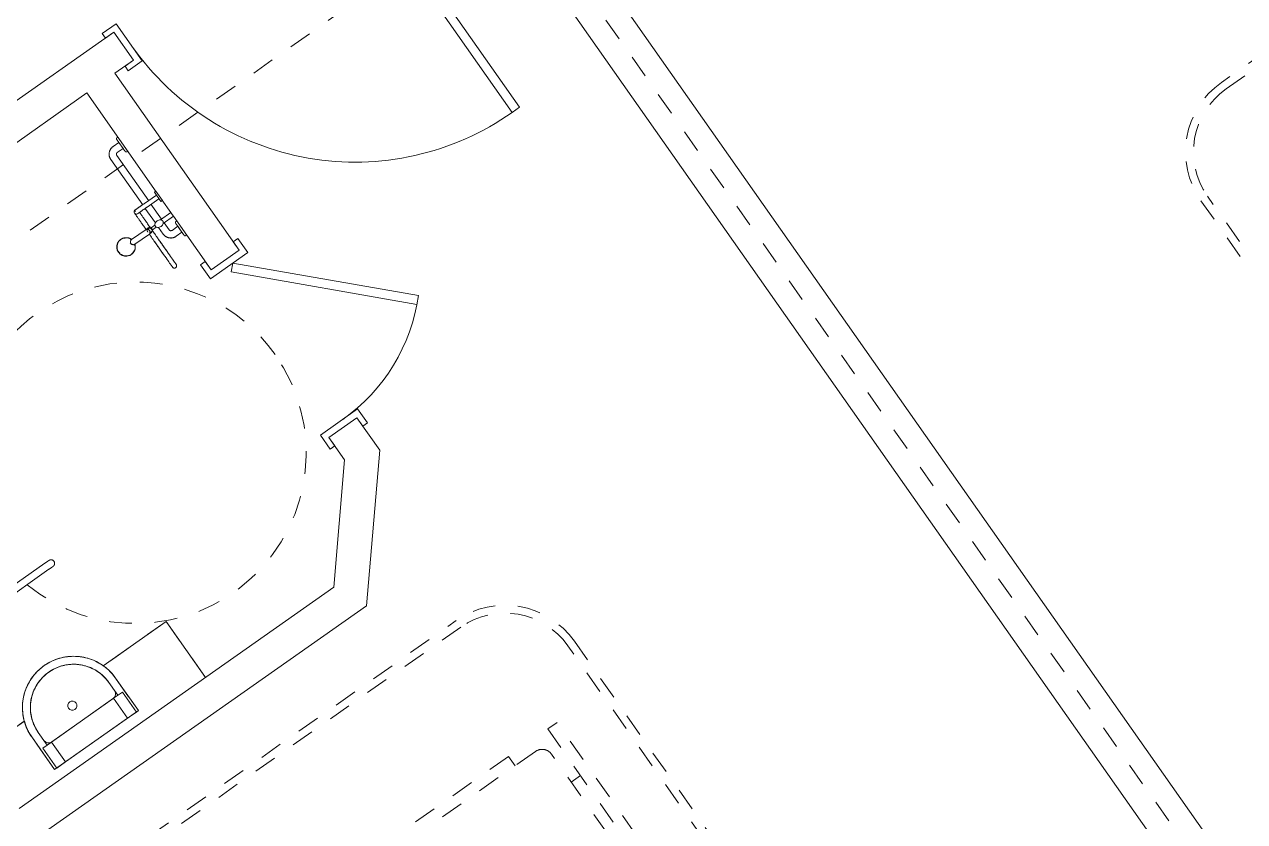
# Model space of a CAD drawing. Extents: x 274235 to 276654, y 142848 to 144425.
# Drawn here: x 276123.34 to 276128.7, y 143075.86 to 143079.36 of the extents above; entities that cross this region are included whole.
import ezdxf

# ---------------------------------------------------------------- set-up
doc = ezdxf.new("R2010")
doc.units = 0
doc.header["$LTSCALE"] = 1.5
for name, pattern in [('ACM-G-CENTER', [50.8, 31.75, -6.35, 6.35, -6.35]), ('ATDASH', [1.5875, 0.79375, -0.79375]), ('DASH', [0.35, 0.25, -0.1]), ('Hidden 1_16_', [2.38125, 1.5875, -0.79375]), ('Hidden 1_32_', [1.389063, 0.79375, -0.595313])]:
    doc.linetypes.add(name, pattern=pattern)
doc.layers.get('0').update_dxf_attribs({"linetype": 'CONTINUOUS', "lineweight": 0})
for name, color, linetype, lineweight in [('_ACM-A-DETL', 7, 'CONTINUOUS', 5), ('_ACM-A-DOOR', 1, 'CONTINUOUS', 5), ('_ACM-A-EQPM', 3, 'CONTINUOUS', 5), ('_ACM-A-FLOR-SPCL', 1, 'CONTINUOUS', 5), ('_ACM-A-FLOR-WDWK', 1, 'CONTINUOUS', 5), ('_ACM-A-GRID', 3, 'CONTINUOUS', 5), ('_ACM-A-WALL-FULL', 6, 'CONTINUOUS', 13)]:
    doc.layers.add(name, color=color, linetype=linetype, lineweight=lineweight)
pattern_1 = [(180, (649.6, 37.229), (-2e-15, 15), [])]

# ---------------------------------------------------------------- blocks, each defined once
blk = doc.blocks.new('ACM_Door-Regular-Single - 1323_1200_ S-2217205-F5_Working')
at = {"layer": '_ACM-A-DOOR'}
for p, q in [((-695, 100), (-620, 100)), ((-695, 75), (-695, 100)), ((-650, 75), (-695, 75)), ((-650, -75), (-650, 75)), ((-620, 100), (-620, -100)), ((620, 100), (695, 100)), ((620, -100), (620, 100)), ((650, 75), (650, -75)), ((695, 75), (650, 75)), ((695, 100), (695, 75)), ((580, -1220), (580, -20)), ((580, -20), (620, -20)), ((620, -20), (620, -1219.4)), ((-695, -75), (-650, -75)), ((-695, -100), (-695, -75)), ((-620, -100), (-695, -100)), ((695, -100), (620, -100)), ((650, -75), (695, -75)), ((695, -75), (695, -100)), ((580, -1220), (620, -1219.4))]:
    blk.add_line(p, q, dxfattribs=at)
blk.add_arc((580, -20), 1200, 180, 270, dxfattribs=at)
blk = doc.blocks.new('GRAB_RAIL_WC_hinged - FIRT-008-1835811-F5_Working')
at = {"layer": '_ACM-A-EQPM'}
for p, q in [((-16, 717.1), (-16, 705.7)), ((-16, 705.7), (-16, 10.7)), ((16, 705.7), (16, 717.1)), ((16, 10.7), (16, 705.7)), ((-25, 46.2), (-30, 46.2)), ((-30, 46.2), (-30, 38.3)), ((-30, 0), (-30, 38.3)), ((-25, 38.3), (-25, 46.2)), ((-25, 38.3), (-25, 5)), ((25, 5), (-25, 5)), ((-25, 5), (-25, 0)), ((-25, 0), (25, 0)), ((-16, 10.7), (-16, 5)), ((-16, 10.7), (16, 10.7)), ((16, 5), (16, 10.7)), ((30, 46.2), (25, 46.2)), ((25, 46.2), (25, 38.3)), ((25, 5), (25, 38.3)), ((25, 0), (25, 5)), ((30, 0), (25, 0)), ((30, 38.3), (30, 46.2)), ((30, 38.3), (30, 0)), ((-25, 0), (-30, 0))]:
    blk.add_line(p, q, dxfattribs=at)
at = {"layer": '_ACM-A-EQPM', "flags": 128}
for points in [[(-16, 727.7), (-16, 728.3), (-15.9, 728.9), (-15.9, 729.6), (-15.8, 730.2), (-15.7, 730.8), (-15.5, 731.5), (-15.4, 732.1), (-15.2, 732.7), (-15, 733.3), (-14.7, 733.9), (-14.5, 734.5), (-14.2, 735.1), (-13.9, 735.6), (-13.6, 736.2), (-13.2, 736.7), (-12.8, 737.2), (-12.4, 737.7), (-12, 738.2), (-11.6, 738.7), (-11.1, 739.1), (-10.7, 739.6), (-10.2, 740), (-9.7, 740.4), (-9.2, 740.8), (-8.6, 741.1), (-8.1, 741.5), (-7.5, 741.8), (-7, 742.1), (-6.4, 742.3), (-5.8, 742.6), (-5.2, 742.8), (-4.6, 743), (-4, 743.2), (-3.3, 743.3), (-2.7, 743.4), (-2.1, 743.5), (-1.5, 743.6), (-0.8, 743.6), (-0.2, 743.7), (0.5, 743.7), (1.1, 743.6), (1.7, 743.6), (2.4, 743.5), (3, 743.4), (3.6, 743.2), (4.3, 743.1), (4.9, 742.9), (5.5, 742.7), (6.1, 742.5), (6.7, 742.2), (7.2, 741.9), (7.8, 741.6), (8.4, 741.3), (8.9, 741), (9.4, 740.6), (9.9, 740.2), (10.4, 739.8), (10.9, 739.4), (11.4, 738.9), (11.8, 738.5), (12.2, 738), (12.6, 737.5), (13, 737), (13.4, 736.5), (13.7, 735.9), (14, 735.4), (14.3, 734.8), (14.6, 734.2), (14.8, 733.6), (15.1, 733), (15.3, 732.4), (15.5, 731.8), (15.6, 731.2), (15.7, 730.6), (15.8, 729.9), (15.9, 729.3), (16, 728.6), (16, 728), (16, 727.7)], [(-16, 717.1), (-16, 717.9), (-16, 718.6), (-16, 719.3), (-16, 720), (-16, 720.6), (-16, 721.3), (-16, 721.9), (-16, 722.5), (-16, 723), (-16, 723.5), (-16, 724), (-16, 724.5), (-16, 725), (-16, 725.4), (-16, 725.7), (-16, 726.1), (-16, 726.4), (-16, 726.7), (-16, 726.9), (-16, 727.1), (-16, 727.3), (-16, 727.4), (-16, 727.5), (-16, 727.6), (-16, 727.7), (-16, 727.7)], [(-16, 727.7), (-16, 727.6), (-16, 727.6), (-16, 727.5), (-16, 727.4), (-16, 727.2), (-16, 727), (-16, 726.8), (-16, 726.5), (-16, 726.3), (-16, 725.9), (-16, 725.6), (-16, 725.2), (-16, 724.8), (-16, 724.3), (-16, 723.8), (-16, 723.3), (-16, 722.8), (-16, 722.2), (-16, 721.6), (-16, 721), (-16, 720.3), (-16, 719.7), (-16, 719), (-16, 718.3), (-16, 717.5), (-16, 716.8), (-16, 716), (-16, 715.2), (-16, 714.4), (-16, 713.6), (-16, 712.8), (-16, 712), (-16, 711.1), (-16, 710.3), (-16, 709.4), (-16, 708.5), (-16, 707.7), (-16, 706.8), (-16, 705.9), (-16, 705.7)], [(16, 705.7), (16, 706.5), (16, 707.4), (16, 708.3), (16, 709.2), (16, 710), (16, 710.9), (16, 711.7), (16, 712.6), (16, 713.4), (16, 714.2), (16, 715), (16, 715.8), (16, 716.6), (16, 717.3), (16, 718.1), (16, 718.8), (16, 719.5), (16, 720.2), (16, 720.8), (16, 721.4), (16, 722), (16, 722.6), (16, 723.2), (16, 723.7), (16, 724.2), (16, 724.6), (16, 725.1), (16, 725.5), (16, 725.8), (16, 726.2), (16, 726.5), (16, 726.7), (16, 727), (16, 727.2), (16, 727.3), (16, 727.5), (16, 727.6), (16, 727.6), (16, 727.7)], [(16, 727.7), (16, 727.6), (16, 727.6), (16, 727.5), (16, 727.4), (16, 727.2), (16, 727), (16, 726.8), (16, 726.5), (16, 726.3), (16, 725.9), (16, 725.6), (16, 725.2), (16, 724.8), (16, 724.3), (16, 723.8), (16, 723.3), (16, 722.8), (16, 722.2), (16, 721.6), (16, 721), (16, 720.3), (16, 719.7), (16, 719), (16, 718.3), (16, 717.5), (16, 717.1)]]:
    blk.add_lwpolyline(points, dxfattribs=at)
blk = doc.blocks.new('FP_225-F5_Working')
at = {"layer": '_ACM-A-FLOR-SPCL', "flags": 128}
for points in [[(-78.9, 47.2), (-70.6, 47.2), (-62.7, 47.2), (-55.2, 47.2), (-48.1, 47.2), (-41.5, 47.2), (-35.4, 47.2), (-29.7, 47.2), (-24.5, 47.2), (-19.7, 47.2), (-15.5, 47.2)], [(-6.5, 27.2), (-9.4, 27.2), (-12.7, 27.2), (-16.6, 27.2), (-21, 27.2), (-25.8, 27.2), (-31.2, 27.2), (-37, 27.2), (-43.3, 27.2), (-50, 27.2), (-57.2, 27.2), (-64.8, 27.2), (-72.8, 27.2), (-78.9, 27.2)], [(0, 27.2), (-0.3, 27.2), (-1, 27.2), (-2.4, 27.2)], [(-1.9, 47.2), (-0.8, 47.2), (-0.1, 47.2)], [(0, 47.2), (0.4, 47.2), (0.8, 47.2), (1.2, 47.2), (1.6, 47.1), (2, 47), (2.4, 46.9), (2.8, 46.8), (3.1, 46.7), (3.5, 46.6), (3.9, 46.4), (4.3, 46.3), (4.6, 46.1), (5, 45.9), (5.3, 45.7), (5.6, 45.5), (6, 45.2), (6.3, 45), (6.6, 44.7), (6.9, 44.5), (7.2, 44.2), (7.4, 43.9), (7.7, 43.6), (8, 43.3), (8.2, 43), (8.4, 42.6), (8.6, 42.3), (8.8, 41.9), (9, 41.6), (9.2, 41.2), (9.3, 40.9), (9.5, 40.5), (9.6, 40.1), (9.7, 39.7), (9.8, 39.3), (9.9, 38.9), (9.9, 38.5), (10, 38.1), (10, 37.7), (10, 37.3), (10, 36.9), (10, 36.5), (9.9, 36.1), (9.9, 35.7), (9.8, 35.3), (9.7, 35), (9.6, 34.6), (9.5, 34.2), (9.4, 33.8), (9.3, 33.4), (9.1, 33.1), (8.9, 32.7), (8.7, 32.4), (8.5, 32), (8.3, 31.7), (8.1, 31.3), (7.8, 31), (7.6, 30.7), (7.3, 30.4), (7, 30.1), (6.8, 29.9), (6.5, 29.6), (6.1, 29.3), (5.8, 29.1), (5.5, 28.9), (5.2, 28.7), (4.8, 28.5), (4.5, 28.3), (4.1, 28.1), (3.7, 27.9), (3.3, 27.8), (3, 27.7), (2.6, 27.6), (2.2, 27.5), (1.8, 27.4), (1.4, 27.3), (1, 27.3), (0.6, 27.2), (0.2, 27.2), (0, 27.2)]]:
    blk.add_lwpolyline(points, dxfattribs=at)
blk = doc.blocks.new('FP_226-F5_Working')
at = {"layer": '_ACM-A-FLOR-SPCL'}
for p, q in [((-189.9, 47.2), (-189.7, 47.2)), ((-189.7, 27.2), (-189.9, 27.2))]:
    blk.add_line(p, q, dxfattribs=at)
at = {"layer": '_ACM-A-FLOR-SPCL', "flags": 128}
for points in [[(-189.9, 27.2), (-190.3, 27.2), (-190.7, 27.3), (-191.1, 27.3), (-191.5, 27.4), (-191.9, 27.4), (-192.3, 27.5), (-192.7, 27.6), (-193.1, 27.7), (-193.5, 27.9), (-193.8, 28), (-194.2, 28.2), (-194.6, 28.4), (-194.9, 28.6), (-195.3, 28.8), (-195.6, 29), (-195.9, 29.2), (-196.2, 29.5), (-196.5, 29.7), (-196.8, 30), (-197.1, 30.3), (-197.4, 30.6), (-197.6, 30.9), (-197.9, 31.2), (-198.1, 31.5), (-198.4, 31.8), (-198.6, 32.2), (-198.8, 32.5), (-198.9, 32.9), (-199.1, 33.2), (-199.3, 33.6), (-199.4, 34), (-199.5, 34.4), (-199.6, 34.7), (-199.7, 35.1), (-199.8, 35.5), (-199.9, 35.9), (-199.9, 36.3), (-199.9, 36.7), (-199.9, 37.1), (-199.9, 37.5), (-199.9, 37.9), (-199.9, 38.3), (-199.8, 38.7), (-199.8, 39.1), (-199.7, 39.5), (-199.6, 39.9), (-199.5, 40.3), (-199.3, 40.7), (-199.2, 41), (-199, 41.4), (-198.9, 41.8), (-198.7, 42.1), (-198.5, 42.4), (-198.3, 42.8), (-198, 43.1), (-197.8, 43.4), (-197.5, 43.7), (-197.3, 44), (-197, 44.3), (-196.7, 44.6), (-196.4, 44.9), (-196.1, 45.1), (-195.8, 45.4), (-195.4, 45.6), (-195.1, 45.8), (-194.7, 46), (-194.4, 46.2), (-194, 46.4), (-193.7, 46.5), (-193.3, 46.7), (-192.9, 46.8), (-192.5, 46.9), (-192.1, 47), (-191.7, 47.1), (-191.4, 47.1), (-191, 47.2), (-190.6, 47.2), (-190.2, 47.2), (-189.9, 47.2)], [(-78.9, 47.2), (-90.6, 47.2), (-101.7, 47.2), (-112.3, 47.2), (-122.2, 47.2), (-131.5, 47.2), (-140.2, 47.2), (-148.2, 47.2), (-155.5, 47.2), (-162.2, 47.2), (-168.1, 47.2), (-173.4, 47.2), (-177.9, 47.2), (-181.7, 47.2), (-184.8, 47.2), (-187.2, 47.2), (-188.8, 47.2), (-189.7, 47.2), (-189.9, 47.2)], [(-189.9, 27.2), (-189.6, 27.2), (-188.5, 27.2), (-186.6, 27.2), (-184.1, 27.2), (-180.8, 27.2), (-176.7, 27.2), (-172, 27.2), (-166.6, 27.2), (-160.4, 27.2), (-153.6, 27.2), (-146.1, 27.2), (-137.9, 27.2), (-129, 27.2), (-119.6, 27.2), (-109.5, 27.2), (-98.8, 27.2), (-87.5, 27.2), (-78.9, 27.2)]]:
    blk.add_lwpolyline(points, dxfattribs=at)
blk = doc.blocks.new('FP_227-F5_Working')
at = {"layer": '_ACM-A-FLOR-SPCL', "flags": 128}
for points in [[(-189.7, 47.2), (-189.4, 47.2), (-188.9, 47.2), (-188.2, 47.2), (-187.2, 47.2)], [(-187.4, 27.2), (-188.4, 27.2), (-189.1, 27.2), (-189.5, 27.2), (-189.7, 27.2)], [(-45.2, 27.2), (-49.1, 27.2), (-54.9, 27.2), (-60.7, 27.2), (-66.4, 27.2), (-72.2, 27.2), (-77.8, 27.2), (-83.4, 27.2), (-89, 27.2), (-94.5, 27.2), (-99.9, 27.2), (-105.2, 27.2), (-110.4, 27.2), (-115.5, 27.2), (-119.2, 27.2)], [(-114.5, 47.2), (-109.4, 47.2), (-104.1, 47.2), (-98.8, 47.2), (-93.4, 47.2), (-87.9, 47.2), (-82.3, 47.2), (-76.7, 47.2), (-71, 47.2), (-65.3, 47.2), (-59.5, 47.2), (-53.8, 47.2), (-48, 47.2)], [(90.7, 27.2), (88.6, 27.2), (86.2, 27.2), (83.6, 27.2), (80.8, 27.2), (77.9, 27.2), (74.7, 27.2), (71.3, 27.2), (67.8, 27.2), (64, 27.2), (60.1, 27.2), (56.1, 27.2), (51.8, 27.2), (47.4, 27.2), (42.9, 27.2), (38.2, 27.2), (33.4, 27.2), (28.5, 27.2), (23.4, 27.2), (18.2, 27.2), (13, 27.2), (7.6, 27.2)], [(14, 47.2), (19.3, 47.2), (24.4, 47.2), (29.5, 47.2), (34.4, 47.2), (39.2, 47.2), (43.8, 47.2), (48.3, 47.2), (52.7, 47.2), (56.9, 47.2), (60.9, 47.2), (64.8, 47.2), (68.5, 47.2), (72, 47.2), (75.3, 47.2), (78.5, 47.2), (81.4, 47.2), (84.2, 47.2), (86.7, 47.2), (89, 47.2), (91.1, 47.2), (93, 47.2), (94.7, 47.2), (96.1, 47.2), (97.3, 47.2), (98.3, 47.2)], [(108, 43.3), (108.2, 43), (108.4, 42.6), (108.6, 42.3)], [(109.6, 34.6), (109.5, 34.2), (109.4, 33.8), (109.3, 33.4), (109.1, 33.1), (108.9, 32.7), (108.7, 32.4), (108.5, 32), (108.3, 31.7), (108.1, 31.3)], [(109.9, 38.5), (110, 38.1), (110, 37.7), (110, 37.3), (110, 36.9), (110, 36.5), (109.9, 36.1), (109.9, 35.7)]]:
    blk.add_lwpolyline(points, dxfattribs=at)
blk = doc.blocks.new('FP_228-F5_Working')
at = {"layer": '_ACM-A-FLOR-SPCL'}
blk.add_line((110, -76.9), (110, -12.8), dxfattribs=at)
blk = doc.blocks.new('FP_229-F5_Working')
at = {"layer": '_ACM-A-FLOR-SPCL'}
blk.add_line((90, -12.8), (90, -76.9), dxfattribs=at)
blk = doc.blocks.new('FP_230-F5_Working')
at = {"layer": '_ACM-A-FLOR-SPCL', "flags": 128}
blk.add_lwpolyline([(110, -12.8), (110, -10.8), (110, -8.8), (110, -6.8), (110, -4.8), (110, -2.8), (110, -0.9), (110, 1), (110, 3), (110, 4.8), (110, 6.7), (110, 8.5), (110, 10.3), (110, 12.1), (110, 13.8), (110, 15.5), (110, 17.1), (110, 18.7), (110, 20.2), (110, 21.7), (110, 23.1), (110, 24.5), (110, 25.8), (110, 27), (110, 28.2), (110, 29.3), (110, 30.3), (110, 31.3), (110, 32.2), (110, 33.1), (110, 33.8), (110, 34.5), (110, 35.1), (110, 35.7), (110, 36.1), (110, 36.5), (110, 36.8), (110, 37), (110, 37.2), (110, 37.2)], dxfattribs=at)
blk = doc.blocks.new('FP_231-F5_Working')
at = {"layer": '_ACM-A-FLOR-SPCL', "flags": 128}
blk.add_lwpolyline([(90, 37.2), (90, 37.2), (90, 37.1), (90, 36.9), (90, 36.6), (90, 36.2), (90, 35.8), (90, 35.3), (90, 34.7), (90, 34), (90, 33.3), (90, 32.5), (90, 31.6), (90, 30.6), (90, 29.6), (90, 28.5), (90, 27.3), (90, 26.1), (90, 24.8), (90, 23.5), (90, 22.1), (90, 20.6), (90, 19.1), (90, 17.5), (90, 15.9), (90, 14.2), (90, 12.5), (90, 10.8), (90, 9), (90, 7.2), (90, 5.3), (90, 3.5), (90, 1.6), (90, -0.4), (90, -2.3), (90, -4.3), (90, -6.2), (90, -8.2), (90, -10.2), (90, -12.2), (90, -12.8)], dxfattribs=at)
blk = doc.blocks.new('SHOWER_hand_held - HYTP-020-V224-F5_Working')
at = {"layer": '_ACM-A-FLOR-SPCL'}
h = blk.add_hatch(dxfattribs=at)
h.set_pattern_fill('FP_66', color=256, style=0, pattern_type=2)
h.set_pattern_definition(pattern_1)
h.paths.add_polyline_path([(-8.7, 40.3), (-9.7, 37.9), (-8, 39.6)])
h.paths.add_polyline_path([(4.3, 38), (9.7, 34.6), (6.4, 38.9), (4.5, 38.1)])
h.paths.add_polyline_path([(-2.3, 28.6), (3, 28), (-1.2, 28.4)])
h = blk.add_hatch(dxfattribs=at)
h.set_pattern_fill('FP_66', color=256, style=0, pattern_type=2)
h.set_pattern_definition(pattern_1)
h.paths.add_polyline_path([(92.9, 44.3), (93.3, 42.9), (102.8, 44.3), (95.4, 45.3), (93.8, 44.6)])
h.paths.add_polyline_path([(100, 42.7), (107.7, 36.6), (105.6, 40.3), (101.5, 42)])
h.paths.add_polyline_path([(90.6, 38.6), (91, 33.6), (92.3, 37.6), (93.6, 38.9), (90.7, 38.7)])
for p, q in [((-40, 168), (-40.2, 165.8)), ((40.2, 165.8), (40, 168)), ((-12.5, 124.6), (-12.5, 46.7)), ((12.5, 46.7), (12.5, 124.6)), ((-5, 25.1), (-5, 5.1)), ((-3.9, 25.1), (-5, 25.1)), ((-5, 5.1), (-3.1, 5.1)), ((3.1, 5.1), (5, 5.1)), ((5, 25.1), (4.9, 25.1)), ((5, 5.1), (5, 25.1)), ((-10, -29.4), (-10, -84.9)), ((-10, -29.4), (-10, -84.9)), ((10, -84.9), (10, -29.4)), ((10, -84.9), (10, -29.4)), ((-10, -84.9), (0, -84.9)), ((0, -84.9), (10, -84.9)), ((75.4, -76.9), (75.4, -84.9)), ((125.4, -76.9), (75.4, -76.9)), ((78.8, -76.9), (75.4, -76.9)), ((75.4, -84.9), (78.8, -84.9)), ((75.4, -84.9), (125.4, -84.9)), ((125.4, -76.9), (122.1, -76.9)), ((122.1, -84.9), (125.4, -84.9)), ((125.4, -84.9), (125.4, -76.9))]:
    blk.add_line(p, q, dxfattribs=at)
at = {"layer": '_ACM-A-FLOR-SPCL', "flags": 128}
for points in [[(-38, 176), (-38.5, 174.5), (-38.9, 172.9), (-39.3, 171.4), (-39.7, 169.8), (-39.9, 168.2), (-40.2, 166.7), (-40.3, 165.1), (-40.4, 163.5), (-40.4, 161.9), (-40.3, 160.3), (-40.2, 158.7), (-40, 157.1), (-39.8, 155.5), (-39.5, 153.9), (-39.1, 152.4), (-38.6, 150.8), (-38.1, 149.3), (-37.6, 147.8), (-37, 146.3), (-36.3, 144.9), (-35.5, 143.5), (-34.7, 142.1), (-33.9, 140.7), (-33, 139.4), (-32, 138.1), (-31, 136.9), (-29.9, 135.7), (-28.8, 134.5), (-27.7, 133.4), (-26.5, 132.3), (-25.2, 131.3), (-24, 130.4), (-22.7, 129.4), (-21.3, 128.6), (-19.9, 127.8), (-18.5, 127), (-17, 126.3), (-15.6, 125.7), (-14.1, 125.1), (-12.6, 124.6), (-12.5, 124.5)], [(12.5, 124.5), (14, 125.1), (15.5, 125.6), (17, 126.3), (18.4, 127), (19.8, 127.7), (21.2, 128.5), (22.6, 129.4), (23.9, 130.3), (25.2, 131.3), (26.4, 132.3), (27.6, 133.4), (28.8, 134.5), (29.9, 135.6), (31, 136.8), (32, 138.1), (32.9, 139.3), (33.8, 140.7), (34.7, 142), (35.5, 143.4), (36.2, 144.8), (36.9, 146.3), (37.6, 147.7), (38.1, 149.2), (38.6, 150.8), (39.1, 152.3), (39.4, 153.9), (39.8, 155.4), (40, 157), (40.2, 158.6), (40.3, 160.2), (40.4, 161.8), (40.4, 163.4), (40.3, 165), (40.2, 166.6), (40, 168.2), (39.7, 169.7), (39.4, 171.3), (39, 172.9), (38.5, 174.4), (38, 175.9), (38, 176)], [(15, -14.4), (14.6, -10), (13.5, -5.8), (11.7, -2), (9.3, 1.2), (6.5, 3.6), (3.3, 5.1), (0, 5.6), (-3.3, 5.1), (-6.5, 3.6), (-9.3, 1.2), (-11.7, -2), (-13.5, -5.8), (-14.6, -10), (-15, -14.4)], [(-12.5, 46.7), (-12.5, 45.7), (-12.5, 44.7), (-12.5, 43.8), (-12.5, 42.9), (-12.5, 42.1), (-12.5, 41.4), (-12.5, 40.7), (-12.5, 40.1), (-12.5, 39.5), (-12.5, 39), (-12.5, 38.6), (-12.5, 38.2), (-12.5, 37.9), (-12.5, 37.6), (-12.5, 37.4), (-12.5, 37.3), (-12.5, 37.2)], [(-6.5, 3.6), (-3.3, 5.1), (0, 5.6), (3.3, 5.1), (6.5, 3.6)], [(12.5, 37.2), (12.5, 37.3), (12.5, 37.5), (12.5, 37.7), (12.5, 38), (12.5, 38.3), (12.5, 38.7), (12.5, 39.2), (12.5, 39.7), (12.5, 40.3), (12.5, 40.9), (12.5, 41.6), (12.5, 42.4), (12.5, 43.2), (12.5, 44.1), (12.5, 45), (12.5, 46), (12.5, 46.7)], [(-15, -14.4), (-14.6, -18.9), (-13.5, -23.1), (-11.7, -26.9), (-9.3, -30.1), (-6.5, -32.5), (-3.3, -33.9), (0, -34.4)], [(0, -34.4), (2.9, -34.1), (5.7, -32.9), (8.3, -31.1), (10.6, -28.6), (12.5, -25.6), (13.9, -22.1), (14.7, -18.4), (15, -14.4)]]:
    blk.add_lwpolyline(points, dxfattribs=at)
at = {"layer": '_ACM-A-FLOR-SPCL'}
for centre, radius, start, end in [((0, 37.2), 12.5, 180, 270), ((0, 37.2), 10, 195, 210), ((0, 37.2), 12.5, 270, 15), ((0, 37.2), 10, 345, 15), ((100, 37.2), 10, 169.0986, 210), ((100, 37.2), 10, 90, 165), ((100, 37.2), 10, 105, 165), ((100, 37.2), 10, 195, 210), ((100, 37.2), 10, 330, 90), ((100, 37.2), 10, 60, 75), ((100, 37.2), 10, 0, 43.112), ((100, 37.2), 10, 330, 345)]:
    blk.add_arc(centre, radius, start, end, dxfattribs=at)
for centre, major_axis, ratio, start_param, end_param in [((0, 162.5), (40.4, 0), 0.98191, 2.326739, 4.39887), ((0, 164.7), (-40.2, 0), 0.98191, 4.712389, 6.841595), ((0, 162.5), (40.4, 0), 0.98191, 1.876064, 2.313128), ((0, 162.5), (-40.4, 0), 0.98191, 4.712389, 4.8726), ((0, 164.7), (40.2, 0), 0.98191, 5.724776, 7.853982), ((0, 162.5), (40.4, 0), 0.98191, 1.4567, 1.570796), ((0, 162.5), (40.4, 0), 0.98191, 0.828464, 1.265529), ((0, 162.5), (40.4, 0), 0.98191, 5.025908, 7.098039), ((0, 164.7), (40.2, 0), 0.98191, 4.302132, 4.414464), ((0, 146), (12.5, 0), 0.707107, 4.36728, 4.712389), ((0, 146), (-12.5, 0), 0.707107, 1.570796, 1.915906), ((0, 164.7), (40.2, 0), 0.98191, 5.010314, 5.122646)]:
    blk.add_ellipse(centre, major_axis=major_axis, ratio=ratio, start_param=start_param, end_param=end_param, dxfattribs=at)
for points in [[(-12.1, 125.5), (-12.2, 125.2), (-12.3, 124.7), (-12.5, 124.5), (-12.5, 124.5)], [(-12.5, 124.5), (-12.5, 124.5), (-12.5, 124.6), (-12.4, 124.8)], [(-12.4, 124.8), (-12.4, 125), (-12.2, 125.2), (-11.9, 125.3)], [(-2.1, 137.5), (-2.8, 137.6), (-3.5, 137.6), (-4.2, 137.6)], [(4.2, 137.6), (3.5, 137.6), (2.8, 137.6), (2.1, 137.5)], [(11.9, 125.3), (12.2, 125.2), (12.4, 125), (12.4, 124.8)], [(12.5, 124.5), (12.5, 124.5), (12.3, 124.7), (12.2, 125.2), (12.1, 125.5)], [(12.4, 124.8), (12.5, 124.6), (12.5, 124.5), (12.5, 124.5)], [(0, 37.5), (-1.5, 37.5), (-4.4, 37.9), (-8.2, 39.5), (-11.1, 42), (-12.6, 45), (-12.6, 47.2), (-12.3, 48.3)], [(-3.1, 5.1), (-2.8, 5.2), (-2.1, 5.4), (-1.1, 5.5), (-0.4, 5.6), (0, 5.6)], [(0, 5.6), (-0.4, 5.6), (-1.1, 5.5), (-2.1, 5.4), (-2.8, 5.2), (-3.1, 5.1)], [(-1.1, 24.8), (-1.5, 24.8), (-1.9, 24.9), (-2.2, 24.9)], [(-2.2, 24.9), (-1.9, 24.9), (-1.1, 24.8), (-0.4, 24.7), (0, 24.7)], [(12.3, 48.3), (12.6, 47.2), (12.6, 45.1), (11, 42), (8.2, 39.5), (4.4, 37.9), (1.5, 37.5), (0, 37.5)], [(0, 24.7), (0.4, 24.7), (1.1, 24.8), (1.9, 24.9), (2.2, 24.9)], [(0, 5.6), (0.4, 5.6), (1.1, 5.5), (2.1, 5.4), (2.8, 5.2), (3.1, 5.1)], [(3.1, 5.1), (2.8, 5.2), (2.1, 5.4), (1.1, 5.5), (0.4, 5.6), (0, 5.6)], [(2.2, 24.9), (1.9, 24.9), (1.5, 24.8), (1.1, 24.8)]]:
    blk.add_open_spline(points, degree=3, dxfattribs=at)
for points, knots in [([(-5.4, 135.5), (-6.1, 135.2), (-7, 134.7), (-8, 134.1), (-8.6, 133.6), (-9.2, 133), (-9.6, 132.4), (-10, 131.9), (-10.2, 131.4), (-10.4, 131.1), (-10.6, 130.8), (-10.8, 130.4), (-11, 129.8), (-11.3, 129.1), (-11.6, 128.2), (-11.9, 127), (-12, 126), (-12.1, 125.5)], [0, 0, 0, 0, 0.125, 0.1875, 0.25, 0.3125, 0.375, 0.4375, 0.46875, 0.5, 0.53125, 0.5625, 0.625, 0.6875, 0.75, 0.875, 1, 1, 1, 1]), ([(-4.2, 137.6), (-4.2, 137.5), (-4.1, 137.4), (-4, 137.1), (-4, 136.9), (-4, 136.7), (-4, 136.6), (-4, 136.5), (-4.1, 136.4), (-4.2, 136.2), (-4.3, 136.1), (-4.5, 136), (-4.5, 135.9), (-4.6, 135.8), (-4.8, 135.7), (-5, 135.6), (-5.3, 135.5), (-5.4, 135.5)], [0, 0, 0, 0, 0.083333, 0.166667, 0.25, 0.291667, 0.333333, 0.375, 0.416667, 0.5, 0.583333, 0.625, 0.666667, 0.708333, 0.75, 0.833333, 1, 1, 1, 1]), ([(5.4, 135.5), (5.3, 135.5), (5, 135.6), (4.8, 135.7), (4.6, 135.8), (4.5, 135.9), (4.5, 136), (4.3, 136.1), (4.2, 136.2), (4.1, 136.4), (4, 136.5), (4, 136.6), (4, 136.7), (4, 136.9), (4, 137.1), (4.1, 137.4), (4.2, 137.5), (4.2, 137.6)], [0, 0, 0, 0, 0.166667, 0.25, 0.291667, 0.333333, 0.375, 0.416667, 0.5, 0.583333, 0.625, 0.666667, 0.708333, 0.75, 0.833333, 0.916667, 1, 1, 1, 1]), ([(12.1, 125.5), (12, 126), (11.9, 127), (11.6, 128.2), (11.3, 129.1), (11, 129.8), (10.8, 130.4), (10.6, 130.8), (10.4, 131.1), (10.2, 131.4), (10, 131.9), (9.6, 132.4), (9.2, 133), (8.6, 133.6), (8, 134.1), (7, 134.7), (6.1, 135.2), (5.4, 135.5)], [0, 0, 0, 0, 0.125, 0.25, 0.3125, 0.375, 0.4375, 0.46875, 0.5, 0.53125, 0.5625, 0.625, 0.6875, 0.75, 0.8125, 0.875, 1, 1, 1, 1]), ([(0, 24.7), (-1.5, 24.7), (-4.4, 25.2), (-8.2, 27.5), (-11.1, 30.9), (-12.3, 34.3), (-12.5, 36.5), (-12.5, 37.2)], [0, 0, 0, 0, 0.1111111, 0.2222222, 0.3333333, 0.4444444, 0.4999505, 0.4999505, 0.4999505, 0.4999505]), ([(11.2, 42.7), (11.7, 41.7), (12.6, 39.1), (12.6, 35), (11, 30.9), (8.2, 27.5), (4.4, 25.2), (1.5, 24.7), (0, 24.7)], [0.35548, 0.35548, 0.35548, 0.35548, 0.4444444, 0.5555556, 0.6666667, 0.7777778, 0.8888889, 1, 1, 1, 1]), ([(0, -34.4), (-0.6, -34.4), (-1.6, -34.3), (-2.6, -34.1), (-3.1, -34), (-3.6, -33.9), (-4, -33.7), (-4.5, -33.5), (-5.1, -33.2), (-5.7, -32.9), (-6.1, -32.7), (-6.3, -32.6), (-6.5, -32.5), (-6.7, -32.4), (-6.9, -32.2), (-7.2, -32), (-7.7, -31.6), (-8.1, -31.3), (-8.4, -31), (-8.5, -30.9), (-8.6, -30.8), (-8.6, -30.8)], [0, 0, 0, 0, 0.0555556, 0.0833333, 0.0972222, 0.1111111, 0.125, 0.1388889, 0.1666667, 0.1944444, 0.2083333, 0.2152778, 0.2222222, 0.2291667, 0.2361111, 0.25, 0.2777778, 0.3055556, 0.3194444, 0.3263889, 0.3333333, 0.3333333, 0.3333333, 0.3333333]), ([(3.6, -33.9), (3.4, -33.9), (3.1, -34), (2.6, -34.1), (1.6, -34.3), (0.6, -34.4), (0, -34.4)], [0.8888889, 0.8888889, 0.8888889, 0.8888889, 0.9027778, 0.9166667, 0.9444444, 1, 1, 1, 1]), ([(8.6, -30.8), (8.6, -30.8), (8.5, -30.9), (8.4, -31), (8.1, -31.3), (7.7, -31.6), (7.2, -32), (6.9, -32.2), (6.7, -32.4), (6.6, -32.4), (6.5, -32.5)], [0.6666667, 0.6666667, 0.6666667, 0.6666667, 0.6736111, 0.6805556, 0.6944444, 0.7222222, 0.75, 0.7638889, 0.7708333, 0.7777778, 0.7777778, 0.7777778, 0.7777778])]:
    blk.add_open_spline(points, degree=3, knots=knots, dxfattribs=at)
for name in ['FP_226-F5_Working', 'FP_227-F5_Working', 'FP_225-F5_Working', 'FP_231-F5_Working', 'FP_230-F5_Working', 'FP_229-F5_Working', 'FP_228-F5_Working']:
    blk.add_blockref(name, (0, 0), dxfattribs=at)
blk = doc.blocks.new('GRAB_RAIL_horiz - FIRT-003-1835818-F5_Working')
at = {"layer": '_ACM-A-EQPM'}
for p, q in [((-37.5, 0), (-37.5, -5)), ((-16, -10), (-16, -41)), ((-15.5, -10), (-16, -10)), ((16, -10), (-16, -10)), ((16, -10), (15.5, -10)), ((16, -41), (16, -10)), ((269.4, -50), (25, -50)), ((37.5, -5), (37.5, 0)), ((367.7, -50), (286.2, -50)), ((425, -50), (387.3, -50)), ((412.5, 0), (412.5, -5)), ((434, -10), (434, -41)), ((466, -10), (434, -10)), ((434.5, -10), (434, -10)), ((466, -10), (465.5, -10)), ((466, -41), (466, -10)), ((487.5, -5), (487.5, 0)), ((25, -82), (269, -82)), ((286, -82), (365.4, -82)), ((389.6, -82), (425, -82))]:
    blk.add_line(p, q, dxfattribs=at)
at = {"layer": '_ACM-A-EQPM', "flags": 128}
for points in [[(-32.5, -10), (-32.7, -10), (-32.9, -10), (-33.1, -10), (-33.3, -9.9), (-33.5, -9.9), (-33.7, -9.9), (-33.9, -9.8), (-34.1, -9.7), (-34.3, -9.7), (-34.4, -9.6), (-34.6, -9.5), (-34.8, -9.4), (-35, -9.3), (-35.2, -9.2), (-35.3, -9.1), (-35.5, -9), (-35.6, -8.9), (-35.8, -8.8), (-35.9, -8.6), (-36.1, -8.5), (-36.2, -8.3), (-36.4, -8.2), (-36.5, -8), (-36.6, -7.9), (-36.7, -7.7), (-36.8, -7.5), (-36.9, -7.4), (-37, -7.2), (-37.1, -7), (-37.2, -6.8), (-37.2, -6.6), (-37.3, -6.4), (-37.3, -6.2), (-37.4, -6), (-37.4, -5.8), (-37.5, -5.7), (-37.5, -5.5), (-37.5, -5.3), (-37.5, -5.1), (-37.5, -5)], [(-15.8, -10), (-17, -10), (-18.1, -10), (-19.1, -10), (-20.2, -10), (-21.2, -10), (-22.1, -10), (-23.1, -10), (-24, -10), (-24.8, -10), (-25.6, -10), (-26.4, -10), (-27.2, -10), (-27.8, -10), (-28.5, -10), (-29.1, -10), (-29.7, -10), (-30.2, -10), (-30.6, -10), (-31, -10), (-31.4, -10), (-31.7, -10), (-32, -10), (-32.2, -10), (-32.3, -10), (-32.4, -10), (-32.5, -10), (-32.5, -10)], [(-32.5, -10), (-32.5, -10), (-32.4, -10), (-32.3, -10), (-32.1, -10), (-31.9, -10), (-31.6, -10), (-31.2, -10), (-30.9, -10), (-30.4, -10), (-29.9, -10), (-29.4, -10), (-28.8, -10), (-28.2, -10), (-27.5, -10), (-26.8, -10), (-26.1, -10), (-25.3, -10), (-24.4, -10), (-23.6, -10), (-22.6, -10), (-21.7, -10), (-20.7, -10), (-19.7, -10), (-18.6, -10), (-17.6, -10), (-16.5, -10), (-15.3, -10), (-14.2, -10), (-13, -10), (-11.8, -10), (-10.6, -10), (-9.3, -10), (-8.1, -10), (-6.8, -10), (-5.5, -10), (-4.2, -10), (-2.9, -10), (-1.7, -10), (-0.4, -10), (0.9, -10), (2.2, -10), (3.5, -10), (4.8, -10), (6.1, -10), (7.4, -10), (8.6, -10), (9.9, -10), (11.1, -10), (12.3, -10), (13.5, -10), (14.7, -10), (15.8, -10), (17, -10), (18.1, -10), (19.1, -10), (20.2, -10), (21.2, -10), (22.1, -10), (23.1, -10), (24, -10), (24.8, -10), (25.6, -10), (26.4, -10), (27.2, -10), (27.8, -10), (28.5, -10), (29.1, -10), (29.7, -10), (30.2, -10), (30.6, -10), (31, -10), (31.4, -10), (31.7, -10), (32, -10), (32.2, -10), (32.3, -10), (32.4, -10), (32.5, -10), (32.5, -10)], [(-16, -41), (-16, -42.6), (-15.9, -44.3), (-15.7, -45.9), (-15.5, -47.5), (-15.2, -49.1), (-14.8, -50.7), (-14.4, -52.3), (-13.9, -53.9), (-13.4, -55.4), (-12.8, -57), (-12.1, -58.5), (-11.4, -59.9), (-10.6, -61.4), (-9.7, -62.8), (-8.8, -64.2), (-7.9, -65.5), (-6.9, -66.8), (-5.8, -68), (-4.7, -69.2), (-3.6, -70.4), (-2.4, -71.5), (-1.1, -72.6), (0.2, -73.6), (1.5, -74.6), (2.8, -75.5), (4.2, -76.4), (5.7, -77.2), (7.1, -77.9), (8.6, -78.6), (10.1, -79.2), (11.7, -79.8), (13.2, -80.3), (14.8, -80.7), (16.4, -81.1), (18, -81.4), (19.7, -81.6), (21.3, -81.8), (22.9, -81.9), (24.6, -82), (25, -82)], [(32.5, -10), (32.5, -10), (32.4, -10), (32.3, -10), (32.1, -10), (31.9, -10), (31.6, -10), (31.2, -10), (30.9, -10), (30.4, -10), (29.9, -10), (29.4, -10), (28.8, -10), (28.2, -10), (27.5, -10), (26.8, -10), (26.1, -10), (25.3, -10), (24.4, -10), (23.6, -10), (22.6, -10), (21.7, -10), (20.7, -10), (19.7, -10), (18.6, -10), (17.6, -10), (16.5, -10), (15.3, -10)], [(25, -50), (24.6, -50), (24.3, -50), (23.9, -49.9), (23.6, -49.9), (23.2, -49.8), (22.9, -49.7), (22.5, -49.6), (22.2, -49.5), (21.8, -49.4), (21.5, -49.3), (21.2, -49.1), (20.8, -49), (20.5, -48.8), (20.2, -48.6), (19.9, -48.4), (19.6, -48.2), (19.3, -48), (19.1, -47.8), (18.8, -47.5), (18.5, -47.3), (18.3, -47), (18.1, -46.7), (17.8, -46.5), (17.6, -46.2), (17.4, -45.9), (17.2, -45.6), (17.1, -45.2), (16.9, -44.9), (16.7, -44.6), (16.6, -44.3), (16.5, -43.9), (16.4, -43.6), (16.3, -43.2), (16.2, -42.9), (16.1, -42.5), (16.1, -42.2), (16, -41.8), (16, -41.5), (16, -41.1), (16, -41)], [(37.5, -5), (37.5, -5.2), (37.5, -5.4), (37.5, -5.6), (37.4, -5.8), (37.4, -6), (37.4, -6.2), (37.3, -6.4), (37.2, -6.6), (37.2, -6.8), (37.1, -6.9), (37, -7.1), (36.9, -7.3), (36.8, -7.5), (36.7, -7.7), (36.6, -7.8), (36.5, -8), (36.4, -8.1), (36.3, -8.3), (36.1, -8.4), (36, -8.6), (35.8, -8.7), (35.7, -8.9), (35.5, -9), (35.4, -9.1), (35.2, -9.2), (35, -9.3), (34.9, -9.4), (34.7, -9.5), (34.5, -9.6), (34.3, -9.7), (34.1, -9.7), (33.9, -9.8), (33.7, -9.8), (33.5, -9.9), (33.3, -9.9), (33.2, -10), (33, -10), (32.8, -10), (32.6, -10), (32.5, -10)], [(417.5, -10), (417.3, -10), (417.1, -10), (416.9, -10), (416.7, -9.9), (416.5, -9.9), (416.3, -9.9), (416.1, -9.8), (415.9, -9.7), (415.7, -9.7), (415.6, -9.6), (415.4, -9.5), (415.2, -9.4), (415, -9.3), (414.8, -9.2), (414.7, -9.1), (414.5, -9), (414.4, -8.9), (414.2, -8.8), (414.1, -8.6), (413.9, -8.5), (413.8, -8.3), (413.6, -8.2), (413.5, -8), (413.4, -7.9), (413.3, -7.7), (413.2, -7.5), (413.1, -7.4), (413, -7.2), (412.9, -7), (412.8, -6.8), (412.8, -6.6), (412.7, -6.4), (412.7, -6.2), (412.6, -6), (412.6, -5.8), (412.5, -5.7), (412.5, -5.5), (412.5, -5.3), (412.5, -5.1), (412.5, -5)], [(434.2, -10), (433, -10), (431.9, -10), (430.9, -10), (429.8, -10), (428.8, -10), (427.9, -10), (426.9, -10), (426, -10), (425.2, -10), (424.4, -10), (423.6, -10), (422.8, -10), (422.2, -10), (421.5, -10), (420.9, -10), (420.3, -10), (419.8, -10), (419.4, -10), (419, -10), (418.6, -10), (418.3, -10), (418, -10), (417.8, -10), (417.7, -10), (417.6, -10), (417.5, -10), (417.5, -10)], [(417.5, -10), (417.5, -10), (417.6, -10), (417.7, -10), (417.9, -10), (418.1, -10), (418.4, -10), (418.8, -10), (419.1, -10), (419.6, -10), (420.1, -10), (420.6, -10), (421.2, -10), (421.8, -10), (422.5, -10), (423.2, -10), (423.9, -10), (424.7, -10), (425.6, -10), (426.4, -10), (427.4, -10), (428.3, -10), (429.3, -10), (430.3, -10), (431.4, -10), (432.4, -10), (433.5, -10), (434.7, -10), (435.8, -10), (437, -10), (438.2, -10), (439.4, -10), (440.7, -10), (441.9, -10), (443.2, -10), (444.5, -10), (445.8, -10), (447.1, -10), (448.3, -10), (449.6, -10), (450.9, -10), (452.2, -10), (453.5, -10), (454.8, -10), (456.1, -10), (457.4, -10), (458.6, -10), (459.9, -10), (461.1, -10), (462.3, -10), (463.5, -10), (464.7, -10), (465.8, -10), (467, -10), (468.1, -10), (469.1, -10), (470.2, -10), (471.2, -10), (472.1, -10), (473.1, -10), (474, -10), (474.8, -10), (475.6, -10), (476.4, -10), (477.2, -10), (477.8, -10), (478.5, -10), (479.1, -10), (479.7, -10), (480.2, -10), (480.6, -10), (481, -10), (481.4, -10), (481.7, -10), (482, -10), (482.2, -10), (482.3, -10), (482.4, -10), (482.5, -10), (482.5, -10)], [(425, -82), (426.6, -82), (428.3, -81.9), (429.9, -81.7), (431.5, -81.5), (433.1, -81.2), (434.7, -80.8), (436.3, -80.4), (437.9, -79.9), (439.4, -79.4), (441, -78.8), (442.5, -78.1), (443.9, -77.4), (445.4, -76.6), (446.8, -75.7), (448.2, -74.8), (449.5, -73.9), (450.8, -72.9), (452, -71.8), (453.2, -70.7), (454.4, -69.6), (455.5, -68.4), (456.6, -67.1), (457.6, -65.8), (458.6, -64.5), (459.5, -63.2), (460.4, -61.8), (461.2, -60.3), (461.9, -58.9), (462.6, -57.4), (463.2, -55.9), (463.8, -54.3), (464.3, -52.8), (464.7, -51.2), (465.1, -49.6), (465.4, -48), (465.6, -46.3), (465.8, -44.7), (465.9, -43.1), (466, -41.4), (466, -41)], [(434, -41), (434, -41.4), (434, -41.7), (433.9, -42.1), (433.9, -42.4), (433.8, -42.8), (433.7, -43.1), (433.6, -43.5), (433.5, -43.8), (433.4, -44.2), (433.3, -44.5), (433.1, -44.8), (433, -45.2), (432.8, -45.5), (432.6, -45.8), (432.4, -46.1), (432.2, -46.4), (432, -46.7), (431.8, -46.9), (431.5, -47.2), (431.3, -47.5), (431, -47.7), (430.7, -47.9), (430.5, -48.2), (430.2, -48.4), (429.9, -48.6), (429.6, -48.8), (429.2, -48.9), (428.9, -49.1), (428.6, -49.3), (428.3, -49.4), (427.9, -49.5), (427.6, -49.6), (427.2, -49.7), (426.9, -49.8), (426.5, -49.9), (426.2, -49.9), (425.8, -50), (425.5, -50), (425.1, -50), (425, -50)], [(482.5, -10), (482.5, -10), (482.4, -10), (482.3, -10), (482.1, -10), (481.9, -10), (481.6, -10), (481.2, -10), (480.9, -10), (480.4, -10), (479.9, -10), (479.4, -10), (478.8, -10), (478.2, -10), (477.5, -10), (476.8, -10), (476.1, -10), (475.3, -10), (474.4, -10), (473.6, -10), (472.6, -10), (471.7, -10), (470.7, -10), (469.7, -10), (468.6, -10), (467.6, -10), (466.5, -10), (465.3, -10)], [(487.5, -5), (487.5, -5.2), (487.5, -5.4), (487.5, -5.6), (487.4, -5.8), (487.4, -6), (487.4, -6.2), (487.3, -6.4), (487.2, -6.6), (487.2, -6.8), (487.1, -6.9), (487, -7.1), (486.9, -7.3), (486.8, -7.5), (486.7, -7.7), (486.6, -7.8), (486.5, -8), (486.4, -8.1), (486.3, -8.3), (486.1, -8.4), (486, -8.6), (485.8, -8.7), (485.7, -8.9), (485.5, -9), (485.4, -9.1), (485.2, -9.2), (485, -9.3), (484.9, -9.4), (484.7, -9.5), (484.5, -9.6), (484.3, -9.7), (484.1, -9.7), (483.9, -9.8), (483.7, -9.8), (483.5, -9.9), (483.3, -9.9), (483.2, -10), (483, -10), (482.8, -10), (482.6, -10), (482.5, -10)]]:
    blk.add_lwpolyline(points, dxfattribs=at)
blk = doc.blocks.new('BASIN_ensuite - HYBA-002-2486534-F5_Working')
at = {"layer": '_ACM-A-FLOR-SPCL'}
for p, q in [((-215.6, 250), (-453.5, 250)), ((546.5, 250), (208.6, 250)), ((546.5, -50), (546.5, 250)), ((-228.5, 175), (-228.5, 0)), ((-228.5, 175), (-228.5, 107)), ((-193.5, 175), (-193.5, 132)), ((-193.5, 107), (-193.5, 175)), ((186.5, 175), (186.5, 132)), ((186.5, 175), (186.5, 107)), ((221.5, 175), (221.5, 0)), ((221.5, 107), (221.5, 175)), ((-228.5, 107), (-228.5, 0)), ((-170.5, 107), (-217.5, 107)), ((-217.5, 107), (-217.5, 0)), ((-170.5, 107), (163.5, 107)), ((-170.5, 0), (-170.5, 107)), ((-168.5, 107), (161.5, 107)), ((206.1, 107), (163.5, 107)), ((163.5, 107), (163.5, 0)), ((210.5, 107), (206.6, 107)), ((210.5, 107), (210.5, 0)), ((221.5, 0), (221.5, 107)), ((-226.6, 0), (-217.5, 0)), ((-217.5, 0), (-170.5, 0)), ((163.5, 0), (-170.5, 0)), ((163.5, 0), (210.5, 0)), ((210.5, 0), (219.6, 0)), ((-228.5, 0), (221.5, 0))]:
    blk.add_line(p, q, dxfattribs=at)
at = {"layer": '_ACM-A-FLOR-SPCL', "linetype": 'DASH'}
for p, q in [((-214.6, 250), (-453.5, 250)), ((546.5, 250), (208.6, 250)), ((546.5, -50), (546.5, 250)), ((-228.5, 0), (-228.5, 175)), ((221.5, 175), (221.5, 0))]:
    blk.add_line(p, q, dxfattribs=at)
at = {"layer": '_ACM-A-FLOR-SPCL', "flags": 128}
for points in [[(221.5, 175), (221.3, 184), (220.8, 193), (219.9, 201.9), (218.6, 210.8), (217, 219.7), (215.1, 228.5), (212.7, 237.2), (210.1, 245.8), (207.1, 254.3), (203.7, 262.6), (200.1, 270.8), (196.1, 278.9), (191.8, 286.8), (187.1, 294.5), (182.2, 302), (177, 309.4), (171.5, 316.5), (165.7, 323.4), (159.6, 330), (153.3, 336.4), (146.7, 342.5), (139.9, 348.4), (132.8, 354), (125.5, 359.3), (118.1, 364.3), (110.4, 369), (102.5, 373.4), (94.5, 377.5), (86.4, 381.3), (78, 384.7), (69.6, 387.8), (61, 390.6), (52.3, 393), (43.6, 395), (34.7, 396.7), (25.8, 398.1), (16.9, 399.1), (7.9, 399.7), (-1.1, 400), (-10.1, 399.9), (-19.1, 399.5), (-28, 398.7), (-36.9, 397.5), (-45.8, 396), (-54.6, 394.1), (-63.3, 391.9), (-72, 389.3), (-80.5, 386.4), (-88.9, 383.2), (-97.1, 379.6), (-105.2, 375.7), (-113.2, 371.5), (-121, 366.9), (-128.5, 362.1), (-135.9, 356.9), (-143.1, 351.5), (-150, 345.7), (-156.7, 339.8), (-163.2, 333.5), (-169.4, 327), (-175.4, 320.2), (-181, 313.2), (-186.4, 306), (-191.5, 298.6), (-196.3, 291), (-200.8, 283.2), (-205, 275.2), (-208.8, 267.1), (-212.3, 258.8), (-215.5, 250.4), (-218.3, 241.8), (-220.8, 233.2), (-223, 224.5), (-224.8, 215.6), (-226.2, 206.8), (-227.3, 197.8), (-228.1, 188.8), (-228.4, 179.9), (-228.5, 175)], [(-193.5, 175), (-193.3, 182.6), (-192.9, 190.2), (-192.1, 197.7), (-191.1, 205.3), (-189.7, 212.7), (-188.1, 220.2), (-186.1, 227.5), (-183.9, 234.8), (-181.3, 241.9), (-178.5, 249), (-175.4, 255.9), (-172, 262.7), (-168.4, 269.4), (-164.5, 275.9), (-160.3, 282.3), (-155.9, 288.5), (-151.2, 294.5), (-146.3, 300.3), (-141.2, 305.9), (-135.9, 311.3), (-130.3, 316.5), (-124.6, 321.4), (-118.6, 326.2), (-112.5, 330.6), (-106.2, 334.9), (-99.7, 338.9), (-93.1, 342.6), (-86.3, 346), (-79.4, 349.2), (-72.3, 352.1), (-65.2, 354.7), (-58, 357), (-50.7, 359.1), (-43.3, 360.8), (-35.8, 362.2), (-28.3, 363.4), (-20.7, 364.2), (-13.1, 364.8), (-5.6, 365), (2, 364.9), (9.6, 364.5), (17.2, 363.9), (24.7, 362.9), (32.2, 361.6), (39.7, 360), (47, 358.2), (54.3, 356), (61.5, 353.5), (68.6, 350.8), (75.6, 347.8), (82.4, 344.5), (89.1, 340.9), (95.7, 337.1), (102.1, 333), (108.3, 328.6), (114.4, 324), (120.2, 319.2), (125.9, 314.1), (131.4, 308.8), (136.6, 303.3), (141.6, 297.6), (146.4, 291.7), (151, 285.6), (155.3, 279.4), (159.3, 272.9), (163.1, 266.4), (166.6, 259.6), (169.9, 252.8), (172.8, 245.8), (175.5, 238.6), (177.9, 231.4), (180, 224.1), (181.9, 216.8), (183.4, 209.3), (184.6, 201.8), (185.5, 194.3), (186.1, 186.7), (186.5, 179.1), (186.5, 175)], [(186.5, 175), (186.3, 182.6), (185.9, 190.2), (185.1, 197.7), (184.1, 205.3), (182.7, 212.7), (181.1, 220.2), (179.1, 227.5), (176.9, 234.8), (174.3, 241.9), (171.5, 249), (168.4, 255.9), (165, 262.7), (161.4, 269.4), (157.5, 275.9), (153.3, 282.3), (148.9, 288.5), (144.2, 294.5), (139.3, 300.3), (134.2, 305.9), (128.9, 311.3), (123.3, 316.5), (117.6, 321.4), (111.6, 326.2), (105.5, 330.6), (99.2, 334.9), (92.7, 338.9), (86.1, 342.6), (79.3, 346), (72.4, 349.2), (65.3, 352.1), (58.2, 354.7), (51, 357), (43.7, 359.1), (36.3, 360.8), (28.8, 362.2), (21.3, 363.4), (13.7, 364.2), (6.1, 364.8), (-1.4, 365), (-9, 364.9), (-16.6, 364.5), (-24.2, 363.9), (-31.7, 362.9), (-39.2, 361.6), (-46.7, 360), (-54, 358.2), (-61.3, 356), (-68.5, 353.5), (-75.6, 350.8), (-82.6, 347.8), (-89.4, 344.5), (-96.1, 340.9), (-102.7, 337.1), (-109.1, 333), (-115.3, 328.6), (-121.4, 324), (-127.2, 319.2), (-132.9, 314.1), (-138.4, 308.8), (-143.6, 303.3), (-148.6, 297.6), (-153.4, 291.7), (-158, 285.6), (-162.3, 279.4), (-166.3, 272.9), (-170.1, 266.4), (-173.6, 259.6), (-176.9, 252.8), (-179.8, 245.8), (-182.5, 238.6), (-184.9, 231.4), (-187, 224.1), (-188.9, 216.8), (-190.4, 209.3), (-191.6, 201.8), (-192.5, 194.3), (-193.1, 186.7), (-193.5, 179.1), (-193.5, 175)]]:
    blk.add_lwpolyline(points, dxfattribs=at)
at = {"layer": '_ACM-A-FLOR-SPCL'}
for centre, radius, start, end in [((-3.5, 175), 225, 360, 180), ((-3.5, 175), 190, 360, 180), ((-3.5, 185.2), 20, 0, 180), ((-3.5, 185.2), 20, 0, 180), ((-3.5, 185.2), 20, 180, 0), ((-3.5, 185.2), 20, 180, 0), ((-168.5, 132), 25, 180, 270), ((161.5, 132), 25, 270, 0)]:
    blk.add_arc(centre, radius, start, end, dxfattribs=at)
at = {"layer": '_ACM-A-FLOR-SPCL', "linetype": 'DASH'}
for centre, radius, start, end in [((-18.5, 175), 210, 159.0752, 180), ((-3.5, 175), 225, 0, 19.4712)]:
    blk.add_arc(centre, radius, start, end, dxfattribs=at)
blk = doc.blocks.new('ACM_Door-Regular-Single-45D - 0923_800_ S-45-2486668-F5_Working')
at = {"layer": '_ACM-A-DOOR'}
for p, q in [((-495, 100), (-420, 100)), ((-495, 75), (-495, 100)), ((-450, 75), (-495, 75)), ((-450, -75), (-450, 75)), ((-420, 100), (-420, -100)), ((420, 100), (495, 100)), ((420, -100), (420, 100)), ((450, 75), (450, -75)), ((495, 75), (450, 75)), ((495, 100), (495, 75)), ((-193.9, -577.3), (391.7, 8.3)), ((420, -20), (391.7, 8.3)), ((420, -20), (-165.3, -605.3)), ((-495, -75), (-450, -75)), ((-495, -100), (-495, -75)), ((-420, -100), (-495, -100)), ((495, -100), (420, -100)), ((450, -75), (495, -75)), ((495, -75), (495, -100))]:
    blk.add_line(p, q, dxfattribs=at)
blk.add_arc((380, -20), 800, 180, 227.0261, dxfattribs=at)
blk = doc.blocks.new('BED_patient1 - MMBE-010_2100D-2020948-F5_Working')
at = {"layer": '_ACM-A-FLOR-WDWK', "linetype": 'DASH'}
for p, q in [((-500, -50), (-500, 0)), ((500, 0), (-500, 0)), ((500, -50), (500, 0)), ((-500, -50), (500, -50)), ((-250, -50), (-250, -100)), ((250, -50), (250, -100)), ((399.2, -100), (-424.2, -100)), ((-450, -125.8), (-450, -1974.2)), ((350, -150), (-350, -150)), ((-350, -150), (-350, -482.7)), ((350, -482.7), (350, -150)), ((450, -1949.2), (450, -150.8)), ((-500, -941.5), (-500, -370.9)), ((-500, -370.9), (-450, -370.9)), ((500, -370.9), (450, -370.9)), ((500, -941.5), (500, -370.9)), ((-450, -603.1), (450, -500.8)), ((-350, -482.7), (350, -482.7)), ((-133, -751.2), (450, -518.2)), ((-450, -603), (-133, -751.2)), ((-450, -941.5), (-500, -941.5)), ((450, -941.5), (500, -941.5)), ((-500, -1840), (-500, -1096.5)), ((-500, -1096.5), (-450, -1096.5)), ((500, -1096.5), (450, -1096.5)), ((500, -1840), (500, -1096.5)), ((-450, -1840), (-500, -1840)), ((450, -1840), (500, -1840)), ((-424.2, -2000), (399.2, -2000)), ((-250, -2000), (-250, -2050)), ((250, -2000), (250, -2050)), ((-500, -2050), (-500, -2100)), ((500, -2050), (-500, -2050)), ((500, -2050), (500, -2100)), ((-500, -2100), (500, -2100))]:
    blk.add_line(p, q, dxfattribs=at)
for centre, radius, start, end in [((-424.2, -125.8), 25.8, 90, 180), ((399.2, -150.8), 50.8, 0, 90), ((-424.2, -1974.2), 25.8, 180, 270), ((399.2, -1949.2), 50.8, 270, 0)]:
    blk.add_arc(centre, radius, start, end, dxfattribs=at)
blk = doc.blocks.new('1020 Cubicle Curtain_ L Shaped - 1020 Cubicle Curtain_ L Shaped-2848163-F5_Working')
at = {"layer": '_ACM-A-EQPM', "linetype": 'ATDASH'}
for p, q in [((447.675, 2439.6875), (1892.075, 2439.6875)), ((1892.075, 2439.6875), (1892.075, 2404.7625)), ((1892.075, 2404.7625), (447.675, 2404.7625)), ((74.6125, 22.225), (74.6125, 2066.625)), ((109.5375, 2066.625), (109.5375, 22.225)), ((41.275, 327.025), (142.875, 327.025)), ((142.875, 276.225), (41.275, 276.225)), ((41.275, 225.425), (142.875, 225.425)), ((142.875, 174.625), (41.275, 174.625)), ((41.275, 123.825), (142.875, 123.825)), ((142.875, 73.025), (41.275, 73.025)), ((74.6125, 22.225), (109.5375, 22.225))]:
    blk.add_line(p, q, dxfattribs=at)
for centre, radius, start, end in [((447.675, 2066.625), 373.0625, 90, 180), ((447.675, 2066.625), 338.1375, 90, 180), ((41.275, 301.625), 25.4, 90, 270), ((142.875, 250.825), 25.4, 270, 90), ((41.275, 200.025), 25.4, 90, 270), ((142.875, 149.225), 25.4, 270, 90), ((41.275, 98.425), 25.4, 90, 270), ((142.875, 47.625), 25.4, 270, 90)]:
    blk.add_arc(centre, radius, start, end, dxfattribs=at)
blk = doc.blocks.new('1020 Cubicle Curtain_ L Shaped - 1020 Cubicle Curtain_ L Shaped-2848326-F5_Working')
at = {"layer": '_ACM-A-EQPM', "linetype": 'ATDASH'}
for p, q in [((74.6125, -22.225), (109.5375, -22.225)), ((74.6125, -22.225), (74.6125, -2066.625)), ((109.5375, -2066.625), (109.5375, -22.225)), ((142.875, -73.025), (41.275, -73.025)), ((41.275, -123.825), (142.875, -123.825)), ((142.875, -174.625), (41.275, -174.625)), ((41.275, -225.425), (142.875, -225.425)), ((142.875, -276.225), (41.275, -276.225)), ((41.275, -327.025), (142.875, -327.025)), ((1892.075, -2404.7625), (447.675, -2404.7625)), ((1892.075, -2439.6875), (1892.075, -2404.7625)), ((447.675, -2439.6875), (1892.075, -2439.6875))]:
    blk.add_line(p, q, dxfattribs=at)
for centre, radius, start, end in [((142.875, -47.625), 25.4, 270, 90), ((41.275, -98.425), 25.4, 90, 270), ((142.875, -149.225), 25.4, 270, 90), ((41.275, -200.025), 25.4, 90, 270), ((142.875, -250.825), 25.4, 270, 90), ((41.275, -301.625), 25.4, 90, 270), ((447.675, -2066.625), 373.0625, 180, 270), ((447.675, -2066.625), 338.1375, 180, 270)]:
    blk.add_arc(centre, radius, start, end, dxfattribs=at)
blk = doc.blocks.new('5f0512')
at = {"layer": '_ACM-A-DETL', "linetype": 'Hidden 1_32_'}
blk.add_arc((-129126.9536, -64761.5914), 30000, 279.94533336, 350.05103871, dxfattribs=at)
at = {"layer": '_ACM-A-DETL', "linetype": 'Hidden 1_16_'}
for start, end in [(45, 164.4937803), (240.4884901, 45)]:
    blk.add_arc((-119068.5764, -78068.644), 750, start, end, dxfattribs=at)
at = {"layer": '_ACM-A-GRID', "linetype": 'ACM-G-CENTER'}
for p, q in [((-114035.3242, -79164.6751), (-134399.9995, -58799.9998)), ((-159431.5795, -116924.1771), (-105974.307, -63466.9046))]:
    blk.add_line(p, q, dxfattribs=at)
at = {"layer": '_ACM-A-WALL-FULL', "lineweight": 18}
for p, q in [((-112126.1359, -80932.442), (-117500.1475, -75558.4305)), ((-117641.5688, -75699.8519), (-112267.5573, -81073.8634)), ((-119480.0464, -76265.5372), (-122874.1589, -79659.6498)), ((-119373.9804, -76371.6033), (-119480.0464, -76265.5372)), ((-119444.6911, -76442.3139), (-119373.9804, -76371.6033)), ((-118772.9396, -77114.0654), (-119444.6911, -76442.3139)), ((-120293.2192, -77290.8421), (-119550.7571, -76548.38)), ((-119550.7571, -76548.38), (-119175.6927, -76923.4443)), ((-119145.0741, -76954.063), (-119096.2, -77002.937)), ((-119082.5398, -77016.5973), (-118879.0056, -77220.1314)), ((-118879.0056, -77220.1314), (-118772.9396, -77114.0654)), ((-118136.5435, -77750.4615), (-118242.6095, -77856.5275)), ((-118013.3034, -77873.7016), (-118136.5435, -77750.4615)), ((-118242.6095, -77856.5275), (-118157.9742, -77941.1628)), ((-117953.4911, -78557.3586), (-118013.3034, -77873.7016)), ((-118157.9742, -77941.1628), (-118109.0165, -78500.752)), ((-118109.0165, -78500.752), (-119303.2697, -79695.0051)), ((-119197.2037, -79801.0711), (-117953.4911, -78557.3586))]:
    blk.add_line(p, q, dxfattribs=at)
at = {"layer": '_ACM-A-DOOR'}
for name, p, rotation in [('ACM_Door-Regular-Single - 1323_1200_ S-2217205-F5_Working', (-118967.394, -75858.9508), 44.99999999999364), ('ACM_Door-Regular-Single-45D - 0923_800_ S-45-2486668-F5_Working', (-118507.7746, -77485.2964), 134.9999999999938)]:
    blk.add_blockref(name, p, dxfattribs=dict(at, rotation=rotation))
at = {"layer": '_ACM-A-EQPM'}
for name, p, rotation in [('1020 Cubicle Curtain_ L Shaped - 1020 Cubicle Curtain_ L Shaped-2848326-F5_Working', (-113238.3795, -74131.9133), 315.0000000000072), ('GRAB_RAIL_horiz - FIRT-003-1835818-F5_Working', (-119356.3027, -76742.8343), 314.9999999999976), ('1020 Cubicle Curtain_ L Shaped - 1020 Cubicle Curtain_ L Shaped-2848163-F5_Working', (-119068.086, -79961.6197), 314.9999999999804), ('GRAB_RAIL_WC_hinged - FIRT-008-1835811-F5_Working', (-119865.4196, -79125.7842), 314.9999999999977)]:
    blk.add_blockref(name, p, dxfattribs=dict(at, rotation=rotation))
at = {"layer": '_ACM-A-FLOR-SPCL'}
for name, p, rotation in [('SHOWER_hand_held - HYTP-020-V224-F5_Working', (-119149.3793, -77069.7765), 134.999999999998), ('BASIN_ensuite - HYBA-002-2486534-F5_Working', (-119017.9527, -79338.9774), 44.99999999999874)]:
    blk.add_blockref(name, p, dxfattribs=dict(at, rotation=rotation))
at = {"layer": '_ACM-A-FLOR-WDWK', "rotation": 134.9999999999947}
blk.add_blockref('BED_patient1 - MMBE-010_2100D-2020948-F5_Working', (-118171.8988, -80755.6653), dxfattribs=at)

msp = doc.modelspace()

# ---------------------------------------------------------------- block references
at = {"xscale": 0.0009999999999999994, "yscale": 0.001, "zscale": 0.001, "rotation": 350.1075696352769}
msp.add_blockref('5f0512', (276254.5381, 143133.9317), dxfattribs=at)

doc.saveas('drawing.dxf')
